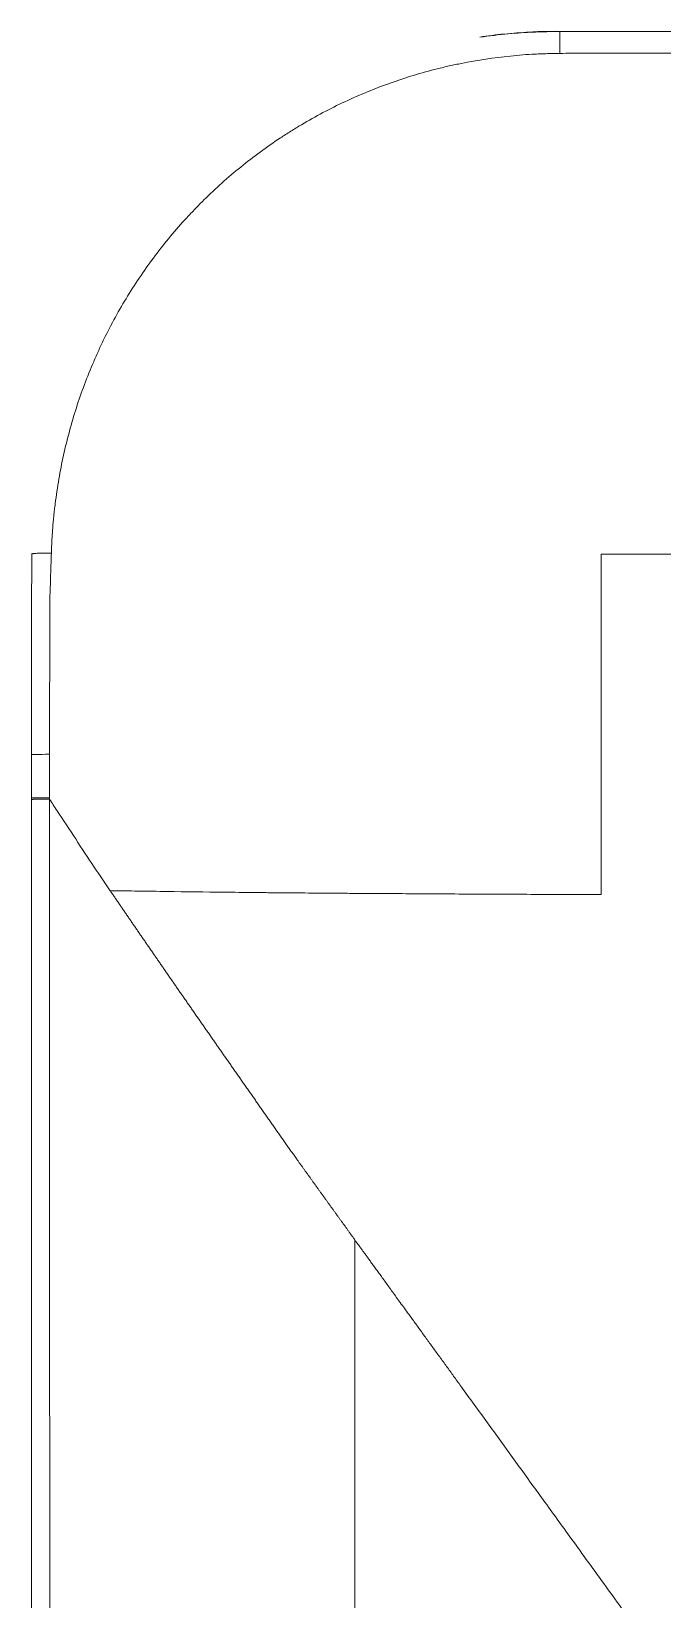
# Model space of a CAD drawing. Header units: inches. Extents: x 3778 to 56227, y -16914 to 35091.
# Drawn here: x 36223.1 to 36270.5, y -5238.1 to -5120.3 of the extents above; entities that cross this region are included whole.
import ezdxf

# ---------------------------------------------------------------- set-up
doc = ezdxf.new("R2010")
doc.units = ezdxf.units.IN
doc.header["$LTSCALE"] = 100
doc.header["$MEASUREMENT"] = 0
doc.layers.add('2-con', color=2, linetype='Continuous')
doc.layers.add('mark-B', color=2, linetype='Continuous', lineweight=20)

# ---------------------------------------------------------------- blocks, each defined once
blk = doc.blocks.new('무풍1way 일반')
at = {"layer": 'mark-B'}
blk.add_ellipse((598.09, -446.1), major_axis=(2.31, 0), ratio=0.009278, start_param=5.140828, end_param=6.269135, dxfattribs=at)
blk.add_ellipse((598.09, -446.1), major_axis=(2.31, 0), ratio=0.009278, start_param=5.140828, end_param=6.269135, dxfattribs=at)
for points, knots in [([(599.05, -442.75), (599.04, -409.25), (599.03, -375.75), (599.02, -308.75), (599.01, -275.25), (598.98, -208.26), (598.96, -174.76), (598.93, -124.51), (598.91, -107.76), (598.88, -74.26), (598.87, -57.51), (598.85, -40.76)], [0, 0, 0, 0, 0.25, 0.25, 0.5, 0.5, 0.75, 0.75, 0.875, 0.875, 1, 1, 1, 1]), ([(599.05, -442.75), (599.04, -409.25), (599.03, -375.75), (599.02, -308.75), (599.01, -275.25), (598.98, -208.26), (598.96, -174.76), (598.93, -124.51), (598.91, -107.76), (598.88, -74.26), (598.87, -57.51), (598.85, -40.76)], [0, 0, 0, 0, 0.25, 0.25, 0.5, 0.5, 0.75, 0.75, 0.875, 0.875, 1, 1, 1, 1]), ([(600.31, -40.75), (600.31, -57.5), (600.32, -74.24), (600.33, -107.74), (600.33, -124.49), (600.35, -174.74), (600.36, -208.24), (600.37, -275.24), (600.38, -308.73), (600.39, -375.73), (600.39, -409.23), (600.39, -442.73)], [0, 0, 0, 0, 0.125, 0.125, 0.25, 0.25, 0.5, 0.5, 0.75, 0.75, 1, 1, 1, 1]), ([(600.31, -40.75), (600.31, -57.5), (600.32, -74.24), (600.33, -107.74), (600.33, -124.49), (600.35, -174.74), (600.36, -208.24), (600.37, -275.24), (600.38, -308.73), (600.39, -375.73), (600.39, -409.23), (600.39, -442.73)], [0, 0, 0, 0, 0.125, 0.125, 0.25, 0.25, 0.5, 0.5, 0.75, 0.75, 1, 1, 1, 1]), ([(576.12, -409.66), (576.12, -406.21), (576.12, -399.36), (576.12, -389.14), (576.12, -379.05), (576.12, -369.08), (576.12, -359.25), (576.12, -349.53), (576.12, -339.95), (576.12, -330.49), (576.12, -321.15), (576.12, -311.95), (576.12, -302.87), (576.12, -293.91), (576.12, -285.08), (576.12, -276.38), (576.12, -267.8), (576.12, -259.35), (576.12, -251.03), (576.12, -242.83), (576.12, -229.05), (576.12, -210.01), (576.12, -186.05), (576.12, -163.2), (576.12, -147.53), (576.12, -138.64), (576.12, -136.18), (576.12, -133.73), (576.12, -131.3), (576.12, -128.88), (576.12, -126.47), (576.12, -124.08), (576.12, -121.7), (576.12, -119.34), (576.12, -116.99), (576.12, -114.65), (576.12, -112.33), (576.12, -110.02), (576.12, -107.73), (576.12, -105.45), (576.12, -103.18), (576.12, -100.92), (576.12, -98.69), (576.12, -96.46), (576.12, -94.25), (576.12, -92.05), (576.12, -89.87), (576.12, -87.7), (576.12, -85.54), (576.12, -83.4), (576.12, -81.27), (576.12, -79.15), (576.12, -77.05), (576.12, -74.97), (576.12, -72.89), (576.12, -70.83), (576.12, -68.79), (576.12, -66.76), (576.12, -64.74), (576.12, -62.73), (576.12, -60.74), (576.12, -58.77), (576.12, -56.81), (576.12, -54.86), (576.12, -53.56), (576.12, -52.92)], [0, 0, 0, 0, 0.028991, 0.05763, 0.085915, 0.113848, 0.141427, 0.168652, 0.195524, 0.222042, 0.248206, 0.274016, 0.299471, 0.324573, 0.349321, 0.373716, 0.397756, 0.421443, 0.444776, 0.467757, 0.490384, 0.560697, 0.62787, 0.691898, 0.752784, 0.759721, 0.766619, 0.773479, 0.780299, 0.787082, 0.793825, 0.80053, 0.807195, 0.813823, 0.820411, 0.82696, 0.833471, 0.839943, 0.846376, 0.85277, 0.859126, 0.865442, 0.87172, 0.877959, 0.884159, 0.89032, 0.896442, 0.902525, 0.90857, 0.914576, 0.920542, 0.92647, 0.932359, 0.93821, 0.944021, 0.949794, 0.955527, 0.961222, 0.966878, 0.972496, 0.978074, 0.983614, 0.989115, 0.994577, 1, 1, 1, 1]), ([(576.12, -409.66), (576.12, -406.21), (576.12, -399.36), (576.12, -389.14), (576.12, -379.05), (576.12, -369.08), (576.12, -359.25), (576.12, -349.53), (576.12, -339.95), (576.12, -330.49), (576.12, -321.15), (576.12, -311.95), (576.12, -302.87), (576.12, -293.91), (576.12, -285.08), (576.12, -276.38), (576.12, -267.8), (576.12, -259.35), (576.12, -251.03), (576.12, -242.83), (576.12, -229.05), (576.12, -210.01), (576.12, -186.05), (576.12, -163.2), (576.12, -147.53), (576.12, -138.64), (576.12, -136.18), (576.12, -133.73), (576.12, -131.3), (576.12, -128.88), (576.12, -126.47), (576.12, -124.08), (576.12, -121.7), (576.12, -119.34), (576.12, -116.99), (576.12, -114.65), (576.12, -112.33), (576.12, -110.02), (576.12, -107.73), (576.12, -105.45), (576.12, -103.18), (576.12, -100.92), (576.12, -98.69), (576.12, -96.46), (576.12, -94.25), (576.12, -92.05), (576.12, -89.87), (576.12, -87.7), (576.12, -85.54), (576.12, -83.4), (576.12, -81.27), (576.12, -79.15), (576.12, -77.05), (576.12, -74.97), (576.12, -72.89), (576.12, -70.83), (576.12, -68.79), (576.12, -66.76), (576.12, -64.74), (576.12, -62.73), (576.12, -60.74), (576.12, -58.77), (576.12, -56.81), (576.12, -54.86), (576.12, -53.56), (576.12, -52.92)], [0, 0, 0, 0, 0.028991, 0.05763, 0.085915, 0.113848, 0.141427, 0.168652, 0.195524, 0.222042, 0.248206, 0.274016, 0.299471, 0.324573, 0.349321, 0.373716, 0.397756, 0.421443, 0.444776, 0.467757, 0.490384, 0.560697, 0.62787, 0.691898, 0.752784, 0.759721, 0.766619, 0.773479, 0.780299, 0.787082, 0.793825, 0.80053, 0.807195, 0.813823, 0.820411, 0.82696, 0.833471, 0.839943, 0.846376, 0.85277, 0.859126, 0.865442, 0.87172, 0.877959, 0.884159, 0.89032, 0.896442, 0.902525, 0.90857, 0.914576, 0.920542, 0.92647, 0.932359, 0.93821, 0.944021, 0.949794, 0.955527, 0.961222, 0.966878, 0.972496, 0.978074, 0.983614, 0.989115, 0.994577, 1, 1, 1, 1]), ([(576.12, -409.66), (576.1, -409.63), (576.05, -409.56), (575.98, -409.46), (575.89, -409.34), (575.79, -409.2), (575.67, -409.04), (575.54, -408.86), (575.4, -408.67), (575.25, -408.46), (575.08, -408.23), (574.9, -407.98), (574.71, -407.71), (574.5, -407.43), (574.28, -407.13), (574.05, -406.81), (573.81, -406.47), (573.55, -406.12), (573.28, -405.74), (573, -405.35), (572.7, -404.94), (572.39, -404.52), (572.02, -404.01), (571.6, -403.43), (571.12, -402.76), (570.63, -402.08), (570.13, -401.39), (569.61, -400.69), (569.09, -399.97), (568.56, -399.23), (567.54, -397.83), (566.03, -395.74), (564.01, -392.95), (561.96, -390.12), (559.7, -387), (557.24, -383.6), (554.57, -379.9), (551.86, -376.15), (549.11, -372.34), (546.32, -368.48), (544.25, -365.61), (542.9, -363.73), (542.29, -362.88), (541.67, -362.03), (541.06, -361.18), (540.45, -360.33), (539.83, -359.47), (539.22, -358.62), (538.6, -357.77), (537.99, -356.91), (537.38, -356.06), (536.76, -355.21), (536.15, -354.35), (535.53, -353.5), (534.92, -352.64), (534.3, -351.79), (533.69, -350.93), (533.07, -350.08), (532.46, -349.22), (531.85, -348.37), (531.23, -347.51), (530.62, -346.65), (530, -345.8), (529.39, -344.94), (528.77, -344.08), (528.16, -343.23), (527.54, -342.37), (526.93, -341.51), (526.31, -340.65), (525.7, -339.79), (525.08, -338.94), (524.47, -338.08), (523.85, -337.22), (523.24, -336.36), (522.62, -335.5), (522.01, -334.64), (521.39, -333.78), (520.78, -332.92), (520.16, -332.06), (519.55, -331.2), (518.94, -330.34), (518.32, -329.48), (517.71, -328.62), (517.09, -327.76), (516.48, -326.9), (515.86, -326.04), (515.25, -325.17), (514.63, -324.31), (514.02, -323.45), (513.4, -322.59), (512.79, -321.72), (512.18, -320.86), (511.56, -320), (511.15, -319.42), (510.95, -319.13)], [0, 0, 0, 0, 0.000969, 0.002137, 0.003504, 0.005069, 0.006833, 0.008796, 0.010957, 0.013317, 0.015876, 0.018633, 0.021589, 0.024744, 0.028098, 0.03165, 0.035401, 0.039351, 0.043499, 0.047847, 0.052393, 0.057138, 0.062082, 0.06931, 0.076693, 0.084232, 0.091926, 0.099776, 0.107782, 0.115943, 0.124259, 0.154695, 0.185627, 0.217055, 0.248979, 0.289362, 0.330322, 0.371861, 0.413975, 0.456664, 0.499927, 0.509334, 0.518743, 0.528152, 0.537563, 0.546975, 0.556389, 0.565803, 0.575219, 0.584636, 0.594055, 0.603474, 0.612895, 0.622316, 0.631739, 0.641163, 0.650589, 0.660015, 0.669442, 0.678871, 0.6883, 0.697731, 0.707162, 0.716595, 0.726029, 0.735463, 0.744899, 0.754336, 0.763773, 0.773212, 0.782652, 0.792092, 0.801534, 0.810976, 0.820419, 0.829864, 0.839309, 0.848755, 0.858202, 0.867649, 0.877098, 0.886547, 0.895997, 0.905448, 0.9149, 0.924353, 0.933806, 0.94326, 0.952715, 0.96217, 0.971627, 0.981084, 0.990542, 1, 1, 1, 1]), ([(576.12, -409.66), (576.1, -409.63), (576.05, -409.56), (575.98, -409.46), (575.89, -409.34), (575.79, -409.2), (575.67, -409.04), (575.54, -408.86), (575.4, -408.67), (575.25, -408.46), (575.08, -408.23), (574.9, -407.98), (574.71, -407.71), (574.5, -407.43), (574.28, -407.13), (574.05, -406.81), (573.81, -406.47), (573.55, -406.12), (573.28, -405.74), (573, -405.35), (572.7, -404.94), (572.39, -404.52), (572.02, -404.01), (571.6, -403.43), (571.12, -402.76), (570.63, -402.08), (570.13, -401.39), (569.61, -400.69), (569.09, -399.97), (568.56, -399.23), (567.54, -397.83), (566.03, -395.74), (564.01, -392.95), (561.96, -390.12), (559.7, -387), (557.24, -383.6), (554.57, -379.9), (551.86, -376.15), (549.11, -372.34), (546.32, -368.48), (544.25, -365.61), (542.9, -363.73), (542.29, -362.88), (541.67, -362.03), (541.06, -361.18), (540.45, -360.33), (539.83, -359.47), (539.22, -358.62), (538.6, -357.77), (537.99, -356.91), (537.38, -356.06), (536.76, -355.21), (536.15, -354.35), (535.53, -353.5), (534.92, -352.64), (534.3, -351.79), (533.69, -350.93), (533.07, -350.08), (532.46, -349.22), (531.85, -348.37), (531.23, -347.51), (530.62, -346.65), (530, -345.8), (529.39, -344.94), (528.77, -344.08), (528.16, -343.23), (527.54, -342.37), (526.93, -341.51), (526.31, -340.65), (525.7, -339.79), (525.08, -338.94), (524.47, -338.08), (523.85, -337.22), (523.24, -336.36), (522.62, -335.5), (522.01, -334.64), (521.39, -333.78), (520.78, -332.92), (520.16, -332.06), (519.55, -331.2), (518.94, -330.34), (518.32, -329.48), (517.71, -328.62), (517.09, -327.76), (516.48, -326.9), (515.86, -326.04), (515.25, -325.17), (514.63, -324.31), (514.02, -323.45), (513.4, -322.59), (512.79, -321.72), (512.18, -320.86), (511.56, -320), (511.15, -319.42), (510.95, -319.13)], [0, 0, 0, 0, 0.000969, 0.002137, 0.003504, 0.005069, 0.006833, 0.008796, 0.010957, 0.013317, 0.015876, 0.018633, 0.021589, 0.024744, 0.028098, 0.03165, 0.035401, 0.039351, 0.043499, 0.047847, 0.052393, 0.057138, 0.062082, 0.06931, 0.076693, 0.084232, 0.091926, 0.099776, 0.107782, 0.115943, 0.124259, 0.154695, 0.185627, 0.217055, 0.248979, 0.289362, 0.330322, 0.371861, 0.413975, 0.456664, 0.499927, 0.509334, 0.518743, 0.528152, 0.537563, 0.546975, 0.556389, 0.565803, 0.575219, 0.584636, 0.594055, 0.603474, 0.612895, 0.622316, 0.631739, 0.641163, 0.650589, 0.660015, 0.669442, 0.678871, 0.6883, 0.697731, 0.707162, 0.716595, 0.726029, 0.735463, 0.744899, 0.754336, 0.763773, 0.773212, 0.782652, 0.792092, 0.801534, 0.810976, 0.820419, 0.829864, 0.839309, 0.848755, 0.858202, 0.867649, 0.877098, 0.886547, 0.895997, 0.905448, 0.9149, 0.924353, 0.933806, 0.94326, 0.952715, 0.96217, 0.971627, 0.981084, 0.990542, 1, 1, 1, 1]), ([(594.49, -435.88), (594.44, -435.79), (594.32, -435.63), (594.15, -435.38), (593.98, -435.13), (593.81, -434.88), (593.64, -434.63), (593.47, -434.38), (593.3, -434.13), (593.13, -433.88), (592.95, -433.63), (592.78, -433.37), (592.6, -433.12), (592.43, -432.87), (592.26, -432.61), (592.08, -432.36), (591.9, -432.1), (591.73, -431.85), (591.55, -431.59), (591.37, -431.33), (591.19, -431.07), (591.02, -430.82), (590.84, -430.56), (590.66, -430.3), (590.48, -430.04), (590.3, -429.78), (590.12, -429.52), (589.94, -429.25), (589.75, -428.99), (589.57, -428.73), (589.39, -428.46), (589.21, -428.2), (589.02, -427.94), (588.84, -427.67), (588.65, -427.4), (588.47, -427.14), (588.28, -426.87), (588.1, -426.6), (587.91, -426.33), (587.72, -426.07), (587.54, -425.8), (587.35, -425.53), (587.16, -425.26), (586.97, -424.99), (586.78, -424.71), (586.59, -424.44), (586.4, -424.17), (586.21, -423.89), (586.02, -423.62), (585.83, -423.35), (585.64, -423.07), (585.44, -422.8), (585.25, -422.52), (585.06, -422.24), (584.86, -421.96), (584.67, -421.69), (584.47, -421.41), (584.28, -421.13), (584.08, -420.85), (583.89, -420.57), (583.69, -420.29), (583.49, -420.01), (583.3, -419.72), (583.1, -419.44), (582.9, -419.16), (582.7, -418.87), (582.5, -418.59), (582.3, -418.31), (582.1, -418.02), (581.9, -417.73), (581.7, -417.45), (581.49, -417.16), (581.29, -416.87), (581.09, -416.58), (580.89, -416.3), (580.68, -416.01), (580.52, -415.78), (580.41, -415.63), (580.35, -415.54), (580.29, -415.45), (580.22, -415.36), (580.16, -415.27), (580.09, -415.18), (580.03, -415.09), (579.97, -415), (579.9, -414.91), (579.84, -414.82), (579.77, -414.73), (579.71, -414.65), (579.65, -414.56), (579.58, -414.47), (579.52, -414.38), (579.45, -414.29), (579.39, -414.2), (579.33, -414.11), (579.26, -414.02), (579.2, -413.93), (579.13, -413.85), (579.07, -413.76), (579.01, -413.67), (578.94, -413.58), (578.88, -413.49), (578.81, -413.4), (578.75, -413.31), (578.69, -413.22), (578.62, -413.13), (578.56, -413.04), (578.49, -412.96), (578.43, -412.87), (578.37, -412.78), (578.3, -412.69), (578.24, -412.6), (578.17, -412.51), (578.11, -412.42), (578.04, -412.33), (577.98, -412.24), (577.92, -412.15), (577.85, -412.06), (577.79, -411.98), (577.72, -411.89), (577.66, -411.8), (577.59, -411.71), (577.53, -411.62), (577.47, -411.53), (577.4, -411.44), (577.34, -411.35), (577.27, -411.26), (577.21, -411.17), (577.15, -411.08), (577.08, -411), (577.02, -410.91), (576.95, -410.82), (576.89, -410.73), (576.82, -410.64), (576.76, -410.55), (576.7, -410.46), (576.63, -410.37), (576.57, -410.28), (576.5, -410.19), (576.44, -410.1), (576.38, -410.01), (576.31, -409.93), (576.25, -409.84), (576.18, -409.75), (576.14, -409.69), (576.12, -409.66)], [0, 0, 0, 0, 0.009448, 0.018917, 0.028408, 0.037921, 0.047456, 0.057012, 0.06659, 0.076189, 0.08581, 0.095453, 0.105117, 0.114803, 0.12451, 0.134239, 0.14399, 0.153762, 0.163556, 0.173372, 0.183209, 0.193067, 0.202947, 0.212849, 0.222772, 0.232717, 0.242683, 0.252671, 0.26268, 0.272711, 0.282763, 0.292837, 0.302932, 0.313049, 0.323187, 0.333347, 0.343528, 0.353731, 0.363955, 0.374201, 0.384467, 0.394756, 0.405066, 0.415397, 0.42575, 0.436124, 0.446519, 0.456936, 0.467374, 0.477834, 0.488314, 0.498817, 0.50934, 0.519885, 0.530452, 0.541039, 0.551648, 0.562278, 0.57293, 0.583603, 0.594297, 0.605012, 0.615749, 0.626507, 0.637286, 0.648086, 0.658908, 0.669751, 0.680615, 0.6915, 0.702407, 0.713334, 0.724283, 0.735253, 0.746244, 0.757257, 0.76829, 0.771724, 0.775148, 0.77856, 0.781966, 0.785372, 0.788778, 0.792184, 0.79559, 0.798997, 0.802403, 0.805809, 0.809215, 0.812621, 0.816028, 0.819434, 0.82284, 0.826247, 0.829653, 0.833059, 0.836466, 0.839872, 0.843279, 0.846685, 0.850092, 0.853498, 0.856905, 0.860311, 0.863718, 0.867125, 0.870531, 0.873938, 0.877345, 0.880751, 0.884158, 0.887565, 0.890971, 0.894378, 0.897785, 0.901192, 0.904599, 0.908006, 0.911413, 0.914819, 0.918226, 0.921633, 0.92504, 0.928447, 0.931854, 0.935262, 0.938669, 0.942076, 0.945483, 0.94889, 0.952297, 0.955704, 0.959112, 0.962519, 0.965926, 0.969333, 0.972741, 0.976148, 0.979555, 0.982963, 0.98637, 0.989778, 0.993185, 0.996593, 1, 1, 1, 1]), ([(594.49, -435.88), (594.44, -435.79), (594.32, -435.63), (594.15, -435.38), (593.98, -435.13), (593.81, -434.88), (593.64, -434.63), (593.47, -434.38), (593.3, -434.13), (593.13, -433.88), (592.95, -433.63), (592.78, -433.37), (592.6, -433.12), (592.43, -432.87), (592.26, -432.61), (592.08, -432.36), (591.9, -432.1), (591.73, -431.85), (591.55, -431.59), (591.37, -431.33), (591.19, -431.07), (591.02, -430.82), (590.84, -430.56), (590.66, -430.3), (590.48, -430.04), (590.3, -429.78), (590.12, -429.52), (589.94, -429.25), (589.75, -428.99), (589.57, -428.73), (589.39, -428.46), (589.21, -428.2), (589.02, -427.94), (588.84, -427.67), (588.65, -427.4), (588.47, -427.14), (588.28, -426.87), (588.1, -426.6), (587.91, -426.33), (587.72, -426.07), (587.54, -425.8), (587.35, -425.53), (587.16, -425.26), (586.97, -424.99), (586.78, -424.71), (586.59, -424.44), (586.4, -424.17), (586.21, -423.89), (586.02, -423.62), (585.83, -423.35), (585.64, -423.07), (585.44, -422.8), (585.25, -422.52), (585.06, -422.24), (584.86, -421.96), (584.67, -421.69), (584.47, -421.41), (584.28, -421.13), (584.08, -420.85), (583.89, -420.57), (583.69, -420.29), (583.49, -420.01), (583.3, -419.72), (583.1, -419.44), (582.9, -419.16), (582.7, -418.87), (582.5, -418.59), (582.3, -418.31), (582.1, -418.02), (581.9, -417.73), (581.7, -417.45), (581.49, -417.16), (581.29, -416.87), (581.09, -416.58), (580.89, -416.3), (580.68, -416.01), (580.52, -415.78), (580.41, -415.63), (580.35, -415.54), (580.29, -415.45), (580.22, -415.36), (580.16, -415.27), (580.09, -415.18), (580.03, -415.09), (579.97, -415), (579.9, -414.91), (579.84, -414.82), (579.77, -414.73), (579.71, -414.65), (579.65, -414.56), (579.58, -414.47), (579.52, -414.38), (579.45, -414.29), (579.39, -414.2), (579.33, -414.11), (579.26, -414.02), (579.2, -413.93), (579.13, -413.85), (579.07, -413.76), (579.01, -413.67), (578.94, -413.58), (578.88, -413.49), (578.81, -413.4), (578.75, -413.31), (578.69, -413.22), (578.62, -413.13), (578.56, -413.04), (578.49, -412.96), (578.43, -412.87), (578.37, -412.78), (578.3, -412.69), (578.24, -412.6), (578.17, -412.51), (578.11, -412.42), (578.04, -412.33), (577.98, -412.24), (577.92, -412.15), (577.85, -412.06), (577.79, -411.98), (577.72, -411.89), (577.66, -411.8), (577.59, -411.71), (577.53, -411.62), (577.47, -411.53), (577.4, -411.44), (577.34, -411.35), (577.27, -411.26), (577.21, -411.17), (577.15, -411.08), (577.08, -411), (577.02, -410.91), (576.95, -410.82), (576.89, -410.73), (576.82, -410.64), (576.76, -410.55), (576.7, -410.46), (576.63, -410.37), (576.57, -410.28), (576.5, -410.19), (576.44, -410.1), (576.38, -410.01), (576.31, -409.93), (576.25, -409.84), (576.18, -409.75), (576.14, -409.69), (576.12, -409.66)], [0, 0, 0, 0, 0.009448, 0.018917, 0.028408, 0.037921, 0.047456, 0.057012, 0.06659, 0.076189, 0.08581, 0.095453, 0.105117, 0.114803, 0.12451, 0.134239, 0.14399, 0.153762, 0.163556, 0.173372, 0.183209, 0.193067, 0.202947, 0.212849, 0.222772, 0.232717, 0.242683, 0.252671, 0.26268, 0.272711, 0.282763, 0.292837, 0.302932, 0.313049, 0.323187, 0.333347, 0.343528, 0.353731, 0.363955, 0.374201, 0.384467, 0.394756, 0.405066, 0.415397, 0.42575, 0.436124, 0.446519, 0.456936, 0.467374, 0.477834, 0.488314, 0.498817, 0.50934, 0.519885, 0.530452, 0.541039, 0.551648, 0.562278, 0.57293, 0.583603, 0.594297, 0.605012, 0.615749, 0.626507, 0.637286, 0.648086, 0.658908, 0.669751, 0.680615, 0.6915, 0.702407, 0.713334, 0.724283, 0.735253, 0.746244, 0.757257, 0.76829, 0.771724, 0.775148, 0.77856, 0.781966, 0.785372, 0.788778, 0.792184, 0.79559, 0.798997, 0.802403, 0.805809, 0.809215, 0.812621, 0.816028, 0.819434, 0.82284, 0.826247, 0.829653, 0.833059, 0.836466, 0.839872, 0.843279, 0.846685, 0.850092, 0.853498, 0.856905, 0.860311, 0.863718, 0.867125, 0.870531, 0.873938, 0.877345, 0.880751, 0.884158, 0.887565, 0.890971, 0.894378, 0.897785, 0.901192, 0.904599, 0.908006, 0.911413, 0.914819, 0.918226, 0.921633, 0.92504, 0.928447, 0.931854, 0.935262, 0.938669, 0.942076, 0.945483, 0.94889, 0.952297, 0.955704, 0.959112, 0.962519, 0.965926, 0.969333, 0.972741, 0.976148, 0.979555, 0.982963, 0.98637, 0.989778, 0.993185, 0.996593, 1, 1, 1, 1]), ([(557.61, -435.58), (557.61, -437.72), (557.61, -439.86), (557.61, -443.06), (557.61, -444.12), (557.61, -446.26), (557.61, -447.32), (557.61, -450.52), (557.61, -452.65), (557.61, -455.85), (557.61, -456.91), (557.61, -459.04), (557.61, -460.1), (557.61, -461.16)], [0, 0, 0, 0, 0.25, 0.25, 0.375, 0.375, 0.5, 0.5, 0.75, 0.75, 0.875, 0.875, 1, 1, 1, 1]), ([(557.61, -435.58), (557.61, -437.72), (557.61, -439.86), (557.61, -443.06), (557.61, -444.12), (557.61, -446.26), (557.61, -447.32), (557.61, -450.52), (557.61, -452.65), (557.61, -455.85), (557.61, -456.91), (557.61, -459.04), (557.61, -460.1), (557.61, -461.16)], [0, 0, 0, 0, 0.25, 0.25, 0.375, 0.375, 0.5, 0.5, 0.75, 0.75, 0.875, 0.875, 1, 1, 1, 1]), ([(594.49, -435.88), (593.79, -435.87), (592.37, -435.85), (590.95, -435.83), (588.8, -435.8), (587.36, -435.78), (585.55, -435.76), (585.19, -435.76), (584.65, -435.75), (584.47, -435.75), (584.1, -435.74), (583.92, -435.74), (583.56, -435.74), (583.37, -435.74), (583.01, -435.73), (582.83, -435.73), (582.28, -435.73), (581.91, -435.72), (580.81, -435.71), (580.07, -435.71), (578.58, -435.69), (577.83, -435.69), (576.71, -435.68), (576.34, -435.68), (575.59, -435.67), (575.21, -435.67), (574.46, -435.66), (574.08, -435.66), (573.33, -435.66), (572.95, -435.66), (571.06, -435.64), (569.55, -435.64), (567.27, -435.62), (566.51, -435.62), (565, -435.61), (564.24, -435.61), (561.96, -435.6), (560.44, -435.59), (558.92, -435.59)], [0, 0, 0, 0, 0.0625, 0.125, 0.125, 0.25, 0.25, 0.28125, 0.28125, 0.296875, 0.296875, 0.3125, 0.3125, 0.328125, 0.328125, 0.34375, 0.34375, 0.375, 0.375, 0.4375, 0.4375, 0.5, 0.5, 0.53125, 0.53125, 0.5625, 0.5625, 0.59375, 0.59375, 0.625, 0.625, 0.75, 0.75, 0.8125, 0.8125, 0.875, 0.875, 1, 1, 1, 1]), ([(594.49, -435.88), (593.79, -435.87), (592.37, -435.85), (590.95, -435.83), (588.8, -435.8), (587.36, -435.78), (585.55, -435.76), (585.19, -435.76), (584.65, -435.75), (584.47, -435.75), (584.1, -435.74), (583.92, -435.74), (583.56, -435.74), (583.37, -435.74), (583.01, -435.73), (582.83, -435.73), (582.28, -435.73), (581.91, -435.72), (580.81, -435.71), (580.07, -435.71), (578.58, -435.69), (577.83, -435.69), (576.71, -435.68), (576.34, -435.68), (575.59, -435.67), (575.21, -435.67), (574.46, -435.66), (574.08, -435.66), (573.33, -435.66), (572.95, -435.66), (571.06, -435.64), (569.55, -435.64), (567.27, -435.62), (566.51, -435.62), (565, -435.61), (564.24, -435.61), (561.96, -435.6), (560.44, -435.59), (558.92, -435.59)], [0, 0, 0, 0, 0.0625, 0.125, 0.125, 0.25, 0.25, 0.28125, 0.28125, 0.296875, 0.296875, 0.3125, 0.3125, 0.328125, 0.328125, 0.34375, 0.34375, 0.375, 0.375, 0.4375, 0.4375, 0.5, 0.5, 0.53125, 0.53125, 0.5625, 0.5625, 0.59375, 0.59375, 0.625, 0.625, 0.75, 0.75, 0.8125, 0.8125, 0.875, 0.875, 1, 1, 1, 1]), ([(599.05, -442.75), (598.86, -442.46), (597.74, -440.76), (596.23, -438.46), (594.89, -436.47), (594.49, -435.88)], [0, 0, 0, 0, 0.127214, 0.740888, 1, 1, 1, 1]), ([(599.05, -442.75), (598.86, -442.46), (597.74, -440.76), (596.23, -438.46), (594.89, -436.47), (594.49, -435.88)], [0, 0, 0, 0, 0.127214, 0.740888, 1, 1, 1, 1]), ([(600.39, -442.73), (600.39, -442.73), (600.39, -442.73), (600.39, -442.73), (600.39, -442.73), (600.39, -442.73), (600.39, -442.73), (600.39, -442.73), (600.39, -442.73), (600.39, -442.73), (600.38, -442.73), (600.38, -442.73), (600.38, -442.73), (600.38, -442.73), (600.37, -442.73), (600.37, -442.73), (600.37, -442.73), (600.36, -442.73), (600.36, -442.73), (600.35, -442.73), (600.35, -442.73), (600.35, -442.73), (600.34, -442.73), (600.34, -442.73), (600.33, -442.73), (600.33, -442.73), (600.32, -442.73), (600.31, -442.73), (600.31, -442.73), (600.3, -442.73), (600.29, -442.73), (600.29, -442.73), (600.28, -442.73), (600.27, -442.74), (600.27, -442.74), (600.26, -442.74), (600.25, -442.74), (600.24, -442.74), (600.24, -442.74), (600.23, -442.74), (600.22, -442.74), (600.21, -442.74), (600.2, -442.74), (600.19, -442.74), (600.18, -442.74), (600.17, -442.74), (600.16, -442.74), (600.15, -442.74), (600.14, -442.74), (600.13, -442.74), (600.12, -442.74), (600.11, -442.74), (600.1, -442.74), (600.09, -442.74), (600.08, -442.74), (600.07, -442.74), (600.06, -442.74), (600.04, -442.74), (600.03, -442.74), (600.02, -442.74), (600, -442.74), (599.97, -442.74), (599.94, -442.74), (599.92, -442.74), (599.89, -442.74), (599.86, -442.74), (599.83, -442.74), (599.8, -442.74), (599.77, -442.74), (599.74, -442.74), (599.71, -442.74), (599.68, -442.74), (599.64, -442.74), (599.61, -442.74), (599.58, -442.74), (599.54, -442.74), (599.51, -442.74), (599.47, -442.75), (599.43, -442.75), (599.4, -442.75), (599.36, -442.75), (599.32, -442.75), (599.29, -442.75), (599.25, -442.75), (599.21, -442.75), (599.17, -442.75), (599.13, -442.75), (599.09, -442.75), (599.06, -442.75), (599.05, -442.75)], [0, 0, 0, 0, 0.008619, 0.017239, 0.025858, 0.034477, 0.043096, 0.051716, 0.060335, 0.068954, 0.077573, 0.086193, 0.094812, 0.103431, 0.11205, 0.12067, 0.129289, 0.137908, 0.146527, 0.155147, 0.163766, 0.172385, 0.181004, 0.189624, 0.198243, 0.206862, 0.215481, 0.224101, 0.23272, 0.241339, 0.249959, 0.258578, 0.267197, 0.275816, 0.284436, 0.293055, 0.301674, 0.310293, 0.318913, 0.327532, 0.336151, 0.34477, 0.35339, 0.362009, 0.370628, 0.379247, 0.387867, 0.396486, 0.405105, 0.413724, 0.422344, 0.430963, 0.439582, 0.448201, 0.456821, 0.46544, 0.474059, 0.482678, 0.491298, 0.499917, 0.517161, 0.534405, 0.55165, 0.568894, 0.586138, 0.603382, 0.620627, 0.637871, 0.655115, 0.672359, 0.689604, 0.706848, 0.724092, 0.741336, 0.758581, 0.775825, 0.793069, 0.810313, 0.827558, 0.844802, 0.862046, 0.87929, 0.896535, 0.913779, 0.931023, 0.948267, 0.965512, 0.982756, 1, 1, 1, 1]), ([(600.39, -442.73), (600.39, -442.73), (600.39, -442.73), (600.39, -442.73), (600.39, -442.73), (600.39, -442.73), (600.39, -442.73), (600.39, -442.73), (600.39, -442.73), (600.39, -442.73), (600.38, -442.73), (600.38, -442.73), (600.38, -442.73), (600.38, -442.73), (600.37, -442.73), (600.37, -442.73), (600.37, -442.73), (600.36, -442.73), (600.36, -442.73), (600.35, -442.73), (600.35, -442.73), (600.35, -442.73), (600.34, -442.73), (600.34, -442.73), (600.33, -442.73), (600.33, -442.73), (600.32, -442.73), (600.31, -442.73), (600.31, -442.73), (600.3, -442.73), (600.29, -442.73), (600.29, -442.73), (600.28, -442.73), (600.27, -442.74), (600.27, -442.74), (600.26, -442.74), (600.25, -442.74), (600.24, -442.74), (600.24, -442.74), (600.23, -442.74), (600.22, -442.74), (600.21, -442.74), (600.2, -442.74), (600.19, -442.74), (600.18, -442.74), (600.17, -442.74), (600.16, -442.74), (600.15, -442.74), (600.14, -442.74), (600.13, -442.74), (600.12, -442.74), (600.11, -442.74), (600.1, -442.74), (600.09, -442.74), (600.08, -442.74), (600.07, -442.74), (600.06, -442.74), (600.04, -442.74), (600.03, -442.74), (600.02, -442.74), (600, -442.74), (599.97, -442.74), (599.94, -442.74), (599.92, -442.74), (599.89, -442.74), (599.86, -442.74), (599.83, -442.74), (599.8, -442.74), (599.77, -442.74), (599.74, -442.74), (599.71, -442.74), (599.68, -442.74), (599.64, -442.74), (599.61, -442.74), (599.58, -442.74), (599.54, -442.74), (599.51, -442.74), (599.47, -442.75), (599.43, -442.75), (599.4, -442.75), (599.36, -442.75), (599.32, -442.75), (599.29, -442.75), (599.25, -442.75), (599.21, -442.75), (599.17, -442.75), (599.13, -442.75), (599.09, -442.75), (599.06, -442.75), (599.05, -442.75)], [0, 0, 0, 0, 0.008619, 0.017239, 0.025858, 0.034477, 0.043096, 0.051716, 0.060335, 0.068954, 0.077573, 0.086193, 0.094812, 0.103431, 0.11205, 0.12067, 0.129289, 0.137908, 0.146527, 0.155147, 0.163766, 0.172385, 0.181004, 0.189624, 0.198243, 0.206862, 0.215481, 0.224101, 0.23272, 0.241339, 0.249959, 0.258578, 0.267197, 0.275816, 0.284436, 0.293055, 0.301674, 0.310293, 0.318913, 0.327532, 0.336151, 0.34477, 0.35339, 0.362009, 0.370628, 0.379247, 0.387867, 0.396486, 0.405105, 0.413724, 0.422344, 0.430963, 0.439582, 0.448201, 0.456821, 0.46544, 0.474059, 0.482678, 0.491298, 0.499917, 0.517161, 0.534405, 0.55165, 0.568894, 0.586138, 0.603382, 0.620627, 0.637871, 0.655115, 0.672359, 0.689604, 0.706848, 0.724092, 0.741336, 0.758581, 0.775825, 0.793069, 0.810313, 0.827558, 0.844802, 0.862046, 0.87929, 0.896535, 0.913779, 0.931023, 0.948267, 0.965512, 0.982756, 1, 1, 1, 1]), ([(599.05, -442.86), (599.05, -442.82), (599.05, -442.78), (599.05, -442.75), (599.05, -442.75), (599.05, -442.75)], [0, 0, 0, 0, 0.999608, 0.999608, 1, 1, 1, 1]), ([(599.05, -442.86), (599.05, -442.82), (599.05, -442.78), (599.05, -442.75), (599.05, -442.75), (599.05, -442.75)], [0, 0, 0, 0, 0.999608, 0.999608, 1, 1, 1, 1]), ([(600.39, -442.73), (600.39, -442.73), (600.39, -442.73), (600.39, -442.77), (600.39, -442.8), (600.39, -442.84)], [0, 0, 0, 0, 0.013547, 0.013547, 1, 1, 1, 1]), ([(600.39, -442.73), (600.39, -442.73), (600.39, -442.73), (600.39, -442.77), (600.39, -442.8), (600.39, -442.84)], [0, 0, 0, 0, 0.013547, 0.013547, 1, 1, 1, 1]), ([(600.39, -442.84), (600.39, -442.84), (600.38, -442.84), (600.35, -442.84), (600.33, -442.84), (600.26, -442.84), (600.22, -442.84), (600.13, -442.85), (600.08, -442.85), (599.96, -442.85), (599.9, -442.85), (599.75, -442.85), (599.68, -442.85), (599.51, -442.85), (599.42, -442.85), (599.24, -442.85), (599.15, -442.85), (599.05, -442.86)], [0, 0, 0, 0, 0.125, 0.125, 0.25, 0.25, 0.375, 0.375, 0.5, 0.5, 0.625, 0.625, 0.75, 0.75, 0.875, 0.875, 1, 1, 1, 1]), ([(600.39, -442.84), (600.39, -442.84), (600.38, -442.84), (600.35, -442.84), (600.33, -442.84), (600.26, -442.84), (600.22, -442.84), (600.13, -442.85), (600.08, -442.85), (599.96, -442.85), (599.9, -442.85), (599.75, -442.85), (599.68, -442.85), (599.51, -442.85), (599.42, -442.85), (599.24, -442.85), (599.15, -442.85), (599.05, -442.86)], [0, 0, 0, 0, 0.125, 0.125, 0.25, 0.25, 0.375, 0.375, 0.5, 0.5, 0.625, 0.625, 0.75, 0.75, 0.875, 0.875, 1, 1, 1, 1]), ([(599.05, -446.12), (599.05, -446.04), (599.05, -445.95), (599.05, -445.53), (599.05, -445.19), (599.05, -444.33), (599.05, -443.81), (599.05, -443.14), (599.05, -443), (599.05, -442.86)], [0, 0, 0, 0, 0.080228, 0.080228, 0.386806, 0.386806, 0.870453, 0.870453, 1, 1, 1, 1]), ([(599.05, -446.12), (599.05, -446.04), (599.05, -445.95), (599.05, -445.53), (599.05, -445.19), (599.05, -444.33), (599.05, -443.81), (599.05, -443.14), (599.05, -443), (599.05, -442.86)], [0, 0, 0, 0, 0.080228, 0.080228, 0.386806, 0.386806, 0.870453, 0.870453, 1, 1, 1, 1]), ([(600.41, -442.84), (600.41, -443.11), (600.41, -443.38), (600.41, -443.93), (600.41, -444.2), (600.41, -445.01), (600.41, -445.56), (600.41, -446.1)], [0, 0, 0, 0, 0.25, 0.25, 0.5, 0.5, 1, 1, 1, 1]), ([(600.41, -442.84), (600.41, -443.11), (600.41, -443.38), (600.41, -443.93), (600.41, -444.2), (600.41, -445.01), (600.41, -445.56), (600.41, -446.1)], [0, 0, 0, 0, 0.25, 0.25, 0.5, 0.5, 1, 1, 1, 1]), ([(598.91, -461.23), (598.93, -460.6), (598.95, -459.98), (598.98, -459.03), (598.99, -458.72), (599.01, -458.32), (599.01, -458.24), (599.01, -458.13), (599.02, -458.09), (599.02, -458.01), (599.02, -457.97), (599.02, -457.85), (599.02, -457.77), (599.02, -457.62), (599.03, -457.54), (599.03, -457.38), (599.03, -457.3), (599.03, -457.14), (599.03, -456.91), (599.03, -456.67), (599.03, -456.2), (599.03, -455.88), (599.03, -454.94), (599.03, -454.31), (599.04, -451.16), (599.04, -448.64), (599.05, -446.12)], [0, 0, 0, 0, 0.125, 0.125, 0.1875, 0.1875, 0.203125, 0.203125, 0.210938, 0.210938, 0.21875, 0.21875, 0.234375, 0.234375, 0.25, 0.25, 0.265625, 0.265625, 0.28125, 0.3125, 0.3125, 0.375, 0.375, 0.5, 0.5, 1, 1, 1, 1]), ([(598.91, -461.23), (598.93, -460.6), (598.95, -459.98), (598.98, -459.03), (598.99, -458.72), (599.01, -458.32), (599.01, -458.24), (599.01, -458.13), (599.02, -458.09), (599.02, -458.01), (599.02, -457.97), (599.02, -457.85), (599.02, -457.77), (599.02, -457.62), (599.03, -457.54), (599.03, -457.38), (599.03, -457.3), (599.03, -457.14), (599.03, -456.91), (599.03, -456.67), (599.03, -456.2), (599.03, -455.88), (599.03, -454.94), (599.03, -454.31), (599.04, -451.16), (599.04, -448.64), (599.05, -446.12)], [0, 0, 0, 0, 0.125, 0.125, 0.1875, 0.1875, 0.203125, 0.203125, 0.210937, 0.210937, 0.21875, 0.21875, 0.234375, 0.234375, 0.25, 0.25, 0.265625, 0.265625, 0.28125, 0.3125, 0.3125, 0.375, 0.375, 0.5, 0.5, 1, 1, 1, 1]), ([(600.39, -446.1), (600.39, -448.61), (600.39, -451.12), (600.39, -454.26), (600.39, -454.89), (600.39, -456.15), (600.39, -456.77), (600.39, -457.56), (600.39, -457.71), (600.39, -458.03), (600.39, -458.18), (600.39, -458.66), (600.39, -458.97), (600.38, -459.91), (600.38, -460.54), (600.37, -461.16)], [0, 0, 0, 0, 0.5, 0.5, 0.625, 0.625, 0.75, 0.75, 0.78125, 0.78125, 0.8125, 0.8125, 0.875, 0.875, 1, 1, 1, 1]), ([(600.39, -446.1), (600.39, -448.61), (600.39, -451.12), (600.39, -454.26), (600.39, -454.89), (600.39, -456.15), (600.39, -456.77), (600.39, -457.56), (600.39, -457.71), (600.39, -458.03), (600.39, -458.18), (600.39, -458.66), (600.39, -458.97), (600.38, -459.91), (600.38, -460.54), (600.37, -461.16)], [0, 0, 0, 0, 0.5, 0.5, 0.625, 0.625, 0.75, 0.75, 0.78125, 0.78125, 0.8125, 0.8125, 0.875, 0.875, 1, 1, 1, 1]), ([(560.73, -498.75), (561.04, -498.75), (561.35, -498.74), (561.81, -498.73), (561.97, -498.73), (562.28, -498.71), (562.43, -498.71), (563.2, -498.67), (563.82, -498.62), (565.67, -498.43), (566.89, -498.25), (568.26, -497.97), (568.42, -497.94), (568.72, -497.88), (569.17, -497.78), (569.63, -497.67), (570.52, -497.45), (571.12, -497.28), (572.3, -496.93), (572.88, -496.73), (574.03, -496.32), (574.61, -496.1), (576.31, -495.4), (577.42, -494.88), (579.06, -494.02), (579.6, -493.71), (580.27, -493.32), (580.4, -493.24), (580.66, -493.07), (581.06, -492.83), (581.45, -492.58), (582.22, -492.07), (582.73, -491.71), (583.72, -490.98), (584.7, -490.23), (585.64, -489.43), (586.56, -488.61), (587.01, -488.18), (587.67, -487.53), (587.89, -487.31), (588.21, -486.97), (588.32, -486.86), (588.53, -486.64), (589.06, -486.07), (589.57, -485.49), (590.75, -484.07), (591.49, -483.09), (592.52, -481.57), (592.86, -481.05), (593.5, -480.01), (593.81, -479.48), (594.4, -478.4), (594.69, -477.85), (595.03, -477.15), (595.09, -477.01), (595.23, -476.73), (595.29, -476.59), (595.49, -476.17), (595.61, -475.88), (596.22, -474.46), (596.66, -473.31), (597.22, -471.56), (597.39, -470.97), (597.71, -469.79), (597.86, -469.19), (598.13, -467.99), (598.24, -467.39), (598.45, -466.17), (598.54, -465.56), (598.64, -464.79), (598.66, -464.64), (598.69, -464.33), (598.71, -464.18), (598.76, -463.71), (598.8, -463.25), (598.83, -462.78), (598.85, -462.55), (598.85, -462.47), (598.86, -462.32), (598.87, -462.24), (598.89, -461.85), (598.9, -461.54), (598.91, -461.23)], [0, 0, 0, 0, 0.015625, 0.015625, 0.023437, 0.023437, 0.03125, 0.03125, 0.0625, 0.0625, 0.125, 0.125, 0.132812, 0.132812, 0.140625, 0.15625, 0.15625, 0.1875, 0.1875, 0.21875, 0.21875, 0.25, 0.25, 0.3125, 0.3125, 0.34375, 0.34375, 0.351562, 0.351562, 0.359375, 0.375, 0.375, 0.40625, 0.40625, 0.4375, 0.46875, 0.46875, 0.5, 0.5, 0.515625, 0.515625, 0.523437, 0.523437, 0.53125, 0.5625, 0.5625, 0.625, 0.625, 0.65625, 0.65625, 0.6875, 0.6875, 0.71875, 0.71875, 0.726562, 0.726562, 0.734375, 0.734375, 0.75, 0.75, 0.8125, 0.8125, 0.84375, 0.84375, 0.875, 0.875, 0.90625, 0.90625, 0.9375, 0.9375, 0.945312, 0.945312, 0.953125, 0.953125, 0.96875, 0.976563, 0.976563, 0.980469, 0.980469, 0.984375, 0.984375, 1, 1, 1, 1]), ([(560.73, -498.75), (561.04, -498.75), (561.35, -498.74), (561.81, -498.73), (561.97, -498.73), (562.28, -498.71), (562.43, -498.71), (563.2, -498.67), (563.82, -498.62), (565.67, -498.43), (566.89, -498.25), (568.26, -497.97), (568.42, -497.94), (568.72, -497.88), (569.17, -497.78), (569.63, -497.67), (570.52, -497.45), (571.12, -497.28), (572.3, -496.93), (572.88, -496.73), (574.03, -496.32), (574.61, -496.1), (576.31, -495.4), (577.42, -494.88), (579.06, -494.02), (579.6, -493.71), (580.27, -493.32), (580.4, -493.24), (580.66, -493.07), (581.06, -492.83), (581.45, -492.58), (582.22, -492.07), (582.73, -491.71), (583.72, -490.98), (584.7, -490.23), (585.64, -489.43), (586.56, -488.61), (587.01, -488.18), (587.67, -487.53), (587.89, -487.31), (588.21, -486.97), (588.32, -486.86), (588.53, -486.64), (589.06, -486.07), (589.57, -485.49), (590.75, -484.07), (591.49, -483.09), (592.52, -481.57), (592.86, -481.05), (593.5, -480.01), (593.81, -479.48), (594.4, -478.4), (594.69, -477.85), (595.03, -477.15), (595.09, -477.01), (595.23, -476.73), (595.29, -476.59), (595.49, -476.17), (595.61, -475.88), (596.22, -474.46), (596.66, -473.31), (597.22, -471.56), (597.39, -470.97), (597.71, -469.79), (597.86, -469.19), (598.13, -467.99), (598.24, -467.39), (598.45, -466.17), (598.54, -465.56), (598.64, -464.79), (598.66, -464.64), (598.69, -464.33), (598.71, -464.18), (598.76, -463.71), (598.8, -463.25), (598.83, -462.78), (598.85, -462.55), (598.85, -462.47), (598.86, -462.32), (598.87, -462.24), (598.89, -461.85), (598.9, -461.54), (598.91, -461.23)], [0, 0, 0, 0, 0.015625, 0.015625, 0.023437, 0.023437, 0.03125, 0.03125, 0.0625, 0.0625, 0.125, 0.125, 0.132813, 0.132813, 0.140625, 0.15625, 0.15625, 0.1875, 0.1875, 0.21875, 0.21875, 0.25, 0.25, 0.3125, 0.3125, 0.34375, 0.34375, 0.351563, 0.351563, 0.359375, 0.375, 0.375, 0.40625, 0.40625, 0.4375, 0.46875, 0.46875, 0.5, 0.5, 0.515625, 0.515625, 0.523438, 0.523438, 0.53125, 0.5625, 0.5625, 0.625, 0.625, 0.65625, 0.65625, 0.6875, 0.6875, 0.71875, 0.71875, 0.726563, 0.726563, 0.734375, 0.734375, 0.75, 0.75, 0.8125, 0.8125, 0.84375, 0.84375, 0.875, 0.875, 0.90625, 0.90625, 0.9375, 0.9375, 0.945312, 0.945312, 0.953125, 0.953125, 0.96875, 0.976562, 0.976562, 0.980469, 0.980469, 0.984375, 0.984375, 1, 1, 1, 1]), ([(600.37, -461.16), (600.37, -461.17), (600.36, -461.17), (600.32, -461.18), (600.3, -461.19), (600.23, -461.19), (600.19, -461.2), (600.09, -461.21), (600.03, -461.21), (599.9, -461.22), (599.83, -461.22), (599.67, -461.22), (599.59, -461.22), (599.41, -461.23), (599.32, -461.23), (599.12, -461.23), (599.02, -461.23), (598.91, -461.23)], [0, 0, 0, 0, 0.125, 0.125, 0.25, 0.25, 0.375, 0.375, 0.5, 0.5, 0.625, 0.625, 0.75, 0.75, 0.875, 0.875, 1, 1, 1, 1]), ([(600.37, -461.16), (600.37, -461.17), (600.36, -461.17), (600.32, -461.18), (600.3, -461.19), (600.23, -461.19), (600.19, -461.2), (600.09, -461.21), (600.03, -461.21), (599.9, -461.22), (599.83, -461.22), (599.67, -461.22), (599.59, -461.22), (599.41, -461.23), (599.32, -461.23), (599.12, -461.23), (599.02, -461.23), (598.91, -461.23)], [0, 0, 0, 0, 0.125, 0.125, 0.25, 0.25, 0.375, 0.375, 0.5, 0.5, 0.625, 0.625, 0.75, 0.75, 0.875, 0.875, 1, 1, 1, 1]), ([(546, -498.78), (548.45, -498.78), (550.91, -498.78), (553.67, -498.77), (553.97, -498.77), (554.59, -498.77), (554.9, -498.77), (555.82, -498.77), (556.43, -498.77), (557.35, -498.77), (557.66, -498.77), (558.27, -498.77), (558.58, -498.77), (559.04, -498.77), (559.19, -498.77), (559.42, -498.77), (559.5, -498.77), (559.65, -498.77), (559.73, -498.77), (560.11, -498.76), (560.42, -498.76), (560.73, -498.75)], [0, 0, 0, 0, 0.5, 0.5, 0.5625, 0.5625, 0.625, 0.625, 0.75, 0.75, 0.8125, 0.8125, 0.875, 0.875, 0.90625, 0.90625, 0.921875, 0.921875, 0.9375, 0.9375, 1, 1, 1, 1]), ([(546, -498.78), (548.45, -498.78), (550.91, -498.78), (553.67, -498.77), (553.97, -498.77), (554.59, -498.77), (554.9, -498.77), (555.82, -498.77), (556.43, -498.77), (557.35, -498.77), (557.66, -498.77), (558.27, -498.77), (558.58, -498.77), (559.04, -498.77), (559.19, -498.77), (559.42, -498.77), (559.5, -498.77), (559.65, -498.77), (559.73, -498.77), (560.11, -498.76), (560.42, -498.76), (560.73, -498.75)], [0, 0, 0, 0, 0.5, 0.5, 0.5625, 0.5625, 0.625, 0.625, 0.75, 0.75, 0.8125, 0.8125, 0.875, 0.875, 0.90625, 0.90625, 0.921875, 0.921875, 0.9375, 0.9375, 1, 1, 1, 1]), ([(560.71, -500.4), (560.71, -500.39), (560.71, -500.38), (560.72, -500.34), (560.72, -500.31), (560.72, -500.26), (560.72, -500.25), (560.72, -500.23), (560.72, -500.19), (560.72, -500.16), (560.72, -500.07), (560.72, -500.01), (560.72, -499.91), (560.72, -499.89), (560.72, -499.86), (560.72, -499.84), (560.72, -499.78), (560.72, -499.73), (560.73, -499.6), (560.73, -499.51), (560.73, -499.38), (560.73, -499.36), (560.73, -499.31), (560.73, -499.28), (560.73, -499.2), (560.73, -499.15), (560.73, -499.06), (560.73, -499.03), (560.73, -498.99), (560.73, -498.98), (560.73, -498.97), (560.73, -498.95), (560.73, -498.88), (560.73, -498.81), (560.73, -498.75)], [0, 0, 0, 0, 0.125, 0.125, 0.25, 0.25, 0.28125, 0.28125, 0.3125, 0.375, 0.375, 0.5, 0.5, 0.53125, 0.53125, 0.5625, 0.5625, 0.625, 0.625, 0.75, 0.75, 0.78125, 0.78125, 0.8125, 0.8125, 0.875, 0.875, 0.90625, 0.914062, 0.914062, 0.921875, 0.921875, 0.9375, 1, 1, 1, 1]), ([(560.71, -500.4), (560.71, -500.39), (560.71, -500.38), (560.72, -500.34), (560.72, -500.31), (560.72, -500.26), (560.72, -500.25), (560.72, -500.23), (560.72, -500.19), (560.72, -500.16), (560.72, -500.07), (560.72, -500.01), (560.72, -499.91), (560.72, -499.89), (560.72, -499.86), (560.72, -499.84), (560.72, -499.78), (560.72, -499.73), (560.73, -499.6), (560.73, -499.51), (560.73, -499.38), (560.73, -499.36), (560.73, -499.31), (560.73, -499.28), (560.73, -499.2), (560.73, -499.15), (560.73, -499.06), (560.73, -499.03), (560.73, -498.99), (560.73, -498.98), (560.73, -498.97), (560.73, -498.95), (560.73, -498.88), (560.73, -498.81), (560.73, -498.75)], [0, 0, 0, 0, 0.125, 0.125, 0.25, 0.25, 0.28125, 0.28125, 0.3125, 0.375, 0.375, 0.5, 0.5, 0.53125, 0.53125, 0.5625, 0.5625, 0.625, 0.625, 0.75, 0.75, 0.78125, 0.78125, 0.8125, 0.8125, 0.875, 0.875, 0.90625, 0.914062, 0.914062, 0.921875, 0.921875, 0.9375, 1, 1, 1, 1]), ([(560.71, -500.4), (560.41, -500.4), (560.1, -500.4), (559.49, -500.4), (559.18, -500.4), (558.26, -500.4), (557.65, -500.4), (556.42, -500.4), (555.81, -500.4), (554.89, -500.4), (554.58, -500.4), (553.97, -500.4), (553.66, -500.4), (550.9, -500.4), (548.45, -500.4), (546, -500.4)], [0, 0, 0, 0, 0.0625, 0.0625, 0.125, 0.125, 0.25, 0.25, 0.375, 0.375, 0.4375, 0.4375, 0.5, 0.5, 1, 1, 1, 1]), ([(560.71, -500.4), (560.41, -500.4), (560.1, -500.4), (559.49, -500.4), (559.18, -500.4), (558.26, -500.4), (557.65, -500.4), (556.42, -500.4), (555.81, -500.4), (554.89, -500.4), (554.58, -500.4), (553.97, -500.4), (553.66, -500.4), (550.9, -500.4), (548.45, -500.4), (546, -500.4)], [0, 0, 0, 0, 0.0625, 0.0625, 0.125, 0.125, 0.25, 0.25, 0.375, 0.375, 0.4375, 0.4375, 0.5, 0.5, 1, 1, 1, 1]), ([(566.73, -499.96), (566.02, -500.07), (565.31, -500.15), (563.95, -500.28), (563.31, -500.33), (562.5, -500.36), (562.33, -500.37), (562.01, -500.38), (561.85, -500.38), (561.36, -500.39), (561.04, -500.39), (560.71, -500.4)], [0, 0, 0, 0, 0.356396, 0.356396, 0.678198, 0.678198, 0.758648, 0.758648, 0.839099, 0.839099, 1, 1, 1, 1]), ([(566.73, -499.96), (566.02, -500.07), (565.31, -500.15), (563.95, -500.28), (563.31, -500.33), (562.5, -500.36), (562.33, -500.37), (562.01, -500.38), (561.85, -500.38), (561.36, -500.39), (561.04, -500.39), (560.71, -500.4)], [0, 0, 0, 0, 0.356396, 0.356396, 0.678198, 0.678198, 0.758648, 0.758648, 0.839099, 0.839099, 1, 1, 1, 1]), ([(560.71, -500.4), (560.71, -500.4), (560.71, -500.4), (560.71, -500.41), (560.71, -500.41), (560.71, -500.41)], [0, 0, 0, 0, 0.436098, 0.436098, 1, 1, 1, 1]), ([(560.71, -500.4), (560.71, -500.4), (560.71, -500.4), (560.71, -500.41), (560.71, -500.41), (560.71, -500.41)], [0, 0, 0, 0, 0.436098, 0.436098, 1, 1, 1, 1]), ([(566.73, -499.98), (566.12, -500.07), (565.51, -500.15), (564.26, -500.27), (563.62, -500.32), (562.82, -500.36), (562.66, -500.37), (562.42, -500.38), (562.34, -500.39), (562.18, -500.39), (561.78, -500.4), (561.38, -500.41), (561.06, -500.41)], [0, 0, 0, 0, 0.324894, 0.324894, 0.662447, 0.662447, 0.746835, 0.746835, 0.789029, 0.789029, 0.831224, 1, 1, 1, 1]), ([(566.73, -499.98), (566.12, -500.07), (565.51, -500.15), (564.26, -500.27), (563.62, -500.32), (562.82, -500.36), (562.66, -500.37), (562.42, -500.38), (562.34, -500.39), (562.18, -500.39), (561.78, -500.4), (561.38, -500.41), (561.06, -500.41)], [0, 0, 0, 0, 0.324894, 0.324894, 0.662447, 0.662447, 0.746835, 0.746835, 0.789029, 0.789029, 0.831224, 1, 1, 1, 1])]:
    blk.add_open_spline(points, degree=3, knots=knots, dxfattribs=at)
for points, degree in [([(600.32, -40.67), (600.38, -174.73), (600.39, -308.78), (600.41, -442.84)], 3), ([(600.32, -40.67), (600.38, -174.73), (600.39, -308.78), (600.41, -442.84)], 3), ([(558.92, -435.59), (558.48, -435.59), (558.05, -435.58), (557.61, -435.58)], 3), ([(558.92, -435.59), (558.48, -435.59), (558.05, -435.58), (557.61, -435.58)], 3), ([(600.39, -442.84), (600.41, -442.84)], 1), ([(600.39, -442.84), (600.41, -442.84)], 1), ([(557.61, -461.16), (555.82, -461.16), (554.02, -461.16), (552.22, -461.16)], 3), ([(557.61, -461.16), (555.82, -461.16), (554.02, -461.16), (552.22, -461.16)], 3), ([(600.37, -461.16), (600.39, -461.17)], 1), ([(600.37, -461.16), (600.39, -461.17)], 1)]:
    blk.add_open_spline(points, degree=degree, dxfattribs=at)
blk = doc.blocks.new('dpdjzjs')
at = {"layer": 'mark-B', "rotation": 180}
blk.add_blockref('무풍1way 일반', (172794.41, 96209.73), dxfattribs=at)

msp = doc.modelspace()

# ---------------------------------------------------------------- block references
at = {"layer": '2-con'}
msp.add_blockref('dpdjzjs', (-135970.86, -101830.44), dxfattribs=at)

doc.saveas('drawing.dxf')
